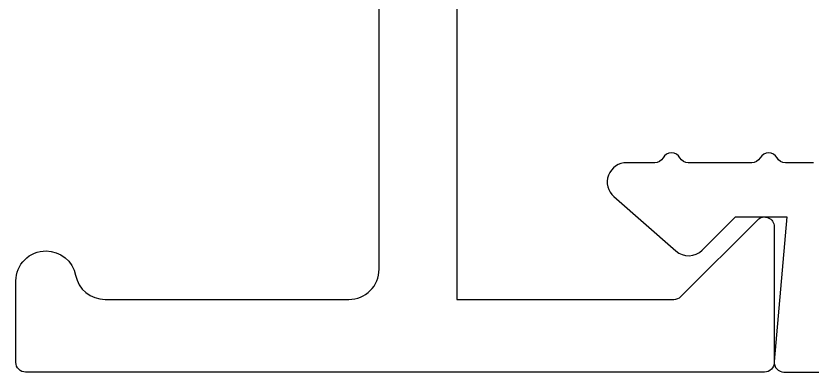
# Model space of a CAD drawing. Extents: x -7 to 79, y -106 to 76.
# Drawn here: x -4.179 to -3.359, y 53.282 to 53.649 of the extents above; entities that cross this region are included whole.
import ezdxf

# ---------------------------------------------------------------- set-up
doc = ezdxf.new("R2010")
doc.units = 0
doc.header["$MEASUREMENT"] = 0
doc.layers.get('0').update_dxf_attribs({"linetype": 'CONTINUOUS'})
doc.layers.add('FRAME', color=1, linetype='CONTINUOUS')

# ---------------------------------------------------------------- blocks, each defined once
blk = doc.blocks.new('3809 BLOCK FRAME')
blk.add_lwpolyline([(-1.674, 0.454), (-4.425, 0.454), (-4.425, 0.67772, -0.198912), (-4.42207, 0.68479), (-4.34293, 0.76393, 0.668179), (-4.35, 0.781), (-4.49, 0.781, 0.414214), (-4.5, 0.771), (-4.5, 0.01, 0.414214), (-4.49, 0), (-4.406, 0, 0.414214), (-4.375, 0.031, 0.358249), (-4.4, 0.06141, -0.358249), (-4.425, 0.09183), (-4.425, 0.343, -0.414214), (-4.394, 0.374), (-4.10466, 0.374, -0.5024)], format="xyb")

msp = doc.modelspace()

# ---------------------------------------------------------------- linework, layer by layer
at = {"layer": 'FRAME'}
msp.add_lwpolyline([(-3.35745, 53.49765), (-3.38631, 53.49765, -0.267949), (-3.39497, 53.50265, 0.57735), (-3.41229, 53.50265, -0.267949), (-3.42095, 53.49765), (-3.48631, 53.49765, -0.267949), (-3.49497, 53.50265, 0.57735), (-3.51229, 53.50265, -0.267949), (-3.52095, 53.49765), (-3.54981, 53.49765, 0.691708), (-3.56302, 53.46263), (-3.4993, 53.40663, 0.395486), (-3.47196, 53.40751), (-3.43781, 53.44165), (-3.38473, 53.44165), (-3.39778, 53.29252, 0.440011), (-3.38781, 53.28165), (-2.73981, 53.28165, 0.414214)], format="xyb", dxfattribs=at)

# ---------------------------------------------------------------- block references
at = {"layer": 'FRAME', "xscale": -1, "rotation": 270}
msp.add_blockref('3809 BLOCK FRAME', (-4.17881, 57.78165), dxfattribs=at)

doc.saveas('drawing.dxf')
